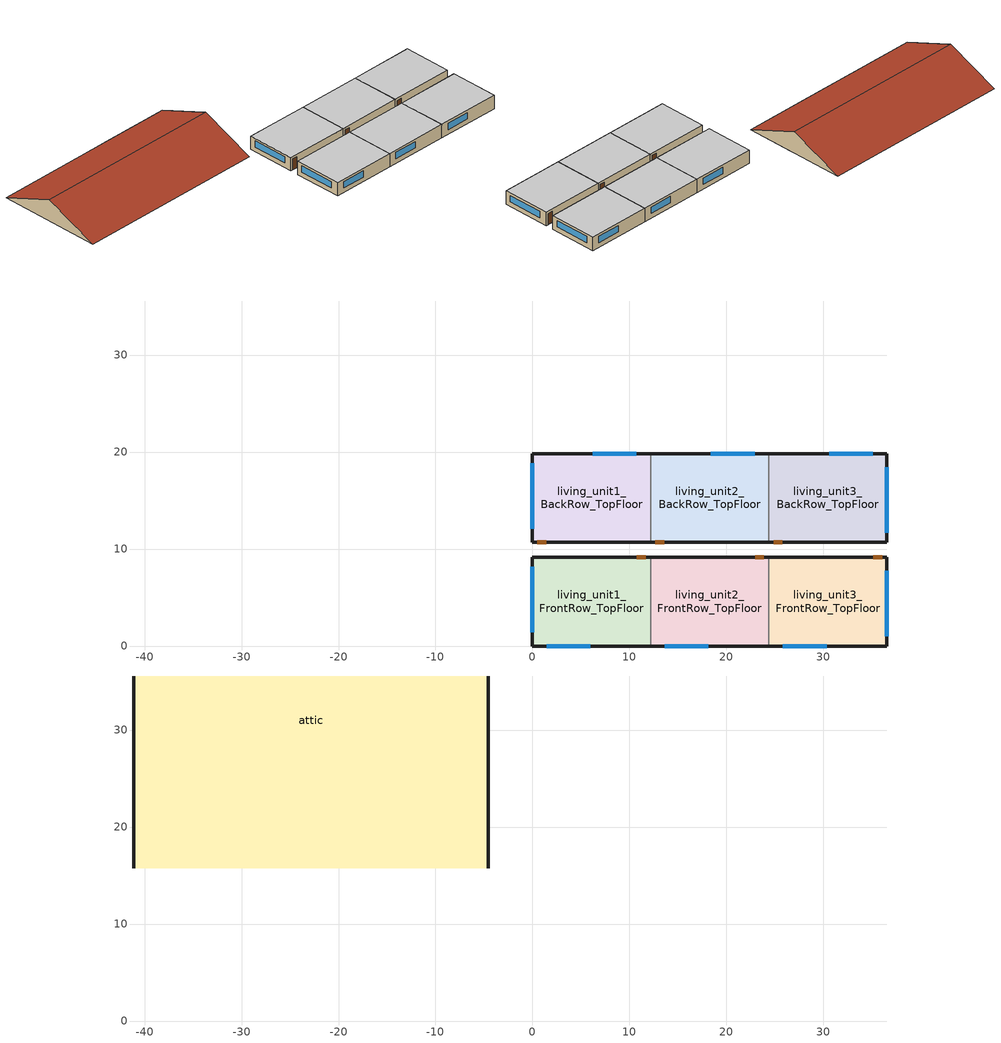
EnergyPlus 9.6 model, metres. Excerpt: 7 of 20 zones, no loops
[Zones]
living_unit3_BackRow_TopFloor
 floor to living_unit3_BackRow_MiddleFloor (ceiling-floor-layer): 36.54,10.68 24.36,10.68 24.36,19.84 36.54,19.84 z5.33
 wall outside (Exterior Wall): 24.36,10.68 36.54,10.68 36.54,19.84 24.36,19.84 z5.33:7.92
 wall to living_unit2_BackRow_TopFloor (interiorwall): 24.36,19.84 24.36,10.68 z5.33:7.92
 window (Exterior Window): 36.54,11.68 36.54,18.43 / 35.08,19.84 30.58,19.84 z6.25:7.47
 door (Exterior Door): 24.86,10.68 25.77,10.68 z5.33:7.47
living_unit3_FrontRow_TopFloor
 floor to living_unit3_FrontRow_MiddleFloor (ceiling-floor-layer): 36.54,0 24.36,0 24.36,9.16 36.54,9.16 z5.33
 wall outside (Exterior Wall): 24.36,0 36.54,0 36.54,9.16 24.36,9.16 z5.33:7.92
 wall to living_unit2_FrontRow_TopFloor (interiorwall): 24.36,9.16 24.36,0 z5.33:7.92
 window (Exterior Window): 36.54,1 36.54,7.75 / 25.82,0 30.32,0 z6.25:7.47
 door (Exterior Door): 36.04,9.16 35.12,9.16 z5.33:7.47
living_unit1_FrontRow_TopFloor
 floor to living_unit1_FrontRow_MiddleFloor (ceiling-floor-layer): 12.18,0 0,0 0,9.16 12.18,9.16 z5.33
 wall outside (Exterior Wall): 12.18,9.16 0,9.16 0,0 12.18,0 z5.33:7.92
 wall to living_unit2_FrontRow_TopFloor (interiorwall): 12.18,0 12.18,9.16 z5.33:7.92
 window (Exterior Window): 1.46,0 5.96,0 / 0,8.16 0,1.41 z6.25:7.47
 door (Exterior Door): 11.68,9.16 10.76,9.16 z5.33:7.47
living_unit2_BackRow_TopFloor
 floor to living_unit2_BackRow_MiddleFloor (ceiling-floor-layer): 24.36,10.68 12.18,10.68 12.18,19.84 24.36,19.84 z5.33
 wall outside (Exterior Wall): 12.18,10.68 24.36,10.68 / 24.36,19.84 12.18,19.84 z5.33:7.92
 wall to living_unit1_BackRow_TopFloor (interiorwall): 12.18,19.84 12.18,10.68 z5.33:7.92
 window (Exterior Window): 22.9,19.84 18.4,19.84 z6.25:7.47
 door (Exterior Door): 12.68,10.68 13.59,10.68 z5.33:7.47
living_unit2_FrontRow_TopFloor
 floor to living_unit2_FrontRow_MiddleFloor (ceiling-floor-layer): 24.36,0 12.18,0 12.18,9.16 24.36,9.16 z5.33
 wall outside (Exterior Wall): 12.18,0 24.36,0 / 24.36,9.16 12.18,9.16 z5.33:7.92
 window (Exterior Window): 13.64,0 18.14,0 z6.25:7.47
 door (Exterior Door): 23.86,9.16 22.94,9.16 z5.33:7.47
living_unit1_BackRow_TopFloor
 floor to living_unit1_BackRow_MiddleFloor (ceiling-floor-layer): 12.18,10.68 0,10.68 0,19.84 12.18,19.84 z5.33
 wall outside (Exterior Wall): 12.18,19.84 0,19.84 0,10.68 12.18,10.68 z5.33:7.92
 window (Exterior Window): 10.72,19.84 6.22,19.84 / 0,18.84 0,12.09 z6.25:7.47
 door (Exterior Door): 0.5,10.68 1.41,10.68 z5.33:7.47
attic
 floor to living_unit2_BackRow_TopFloor (attic floor): -28.94,35.57 -16.77,35.57 -16.77,26.41 -28.94,26.41 z7.92
 floor to living_unit3_BackRow_TopFloor (attic floor): -16.77,35.57 -4.59,35.57 -4.59,26.41 -16.77,26.41 z7.92
 floor to living_unit1_BackRow_TopFloor (attic floor): -41.12,35.57 -28.94,35.57 -28.94,26.41 -41.12,26.41 z7.92
 floor to living_unit2_FrontRow_TopFloor (attic floor): -28.94,24.89 -16.77,24.89 -16.77,15.73 -28.94,15.73 z7.92
 floor to living_unit3_FrontRow_TopFloor (attic floor): -16.77,24.89 -4.59,24.89 -4.59,15.73 -16.77,15.73 z7.92
 floor to living_unit1_FrontRow_TopFloor (attic floor): -41.12,24.89 -28.94,24.89 -28.94,15.73 -41.12,15.73 z7.92
 floor to Breezeway (attic floor): -41.12,26.41 -4.59,26.41 -4.59,24.89 -41.12,24.89 z7.92
 wall outside (Gable_end): -4.59,15.73,7.92 -4.59,35.57,7.92 -4.59,25.65,12.05; -41.12,15.73,7.92 -41.12,25.65,12.05 -41.12,35.57,7.92
 roof outside (Exterior Roof): -4.59,35.57,7.92 -41.12,35.57,7.92 -41.12,25.65,12.05 -4.59,25.65,12.05; -41.12,15.73,7.92 -4.59,15.73,7.92 -4.59,25.65,12.05 -41.12,25.65,12.05
[Building]
US+MF+CZ6A+gasfurnace+slab+IECC_2021: North Axis {deg}=0; Terrain=Suburbs; Loads Convergence Tolerance Value {W}=0.04; Temperature Convergence Tolerance Value {deltaC}=0.4; Solar Distribution=FullExterior; Maximum Number of Warmup Days=25; Minimum Number of Warmup Days=6
[Site:WaterMainsTemperature]
Calculation Method=Correlation; Annual Average Outdoor Air Temperature {C}=6.375; Maximum Difference In Monthly Average Outdoor Air Temperatures {deltaC}=33.5
[Site:Location]
Rochester International Arpt_MN_USA Design_Conditions: Latitude {deg}=43.9; Longitude {deg}=-92.5; Time Zone {hr}=-6; Elevation {m}=398
[SizingPeriod:DesignDay] Day of Month=21; Dry-Bulb Temperature Range Modifier Type=DefaultMultipliers; Humidity Condition Type=Wetbulb; Barometric Pressure {Pa}=96634; Rain Indicator=No; Snow Indicator=No; Daylight Saving Time Indicator=No
Name | Month | Day Type | Maximum Dry-Bulb Temperature {C} | Daily Dry-Bulb Temperature Range {deltaC} | Wetbulb or DewPoint at Maximum Dry-Bulb {C} | Wind Speed {m/s} | Wind Direction {deg} | Solar Model Indicator | Sky Clearness | ASHRAE Clear Sky Optical Depth for Beam Irradiance (taub) | ASHRAE Clear Sky Optical Depth for Diffuse Irradiance (taud)
Rochester International Arpt Ann Htg 99.6% Condns DB | 1 | WinterDesignDay | -26.2 | 0 | -26.2 | 5.7 | 310 | ASHRAEClearSky | 0
Rochester International Arpt Ann Clg .4% Condns DB=>MWB | 7 | SummerDesignDay | 31.2 | 10.6 | 23.1 | 6.7 | 200 | ASHRAETau |  | 0.404 | 2.226
[Material]
Name | Roughness | Thickness {m} | Conductivity {W/m-K} | Density {kg/m3} | Specific Heat {J/kg-K} | Solar Absorptance | Thermal Absorptance | Visible Absorptance
sheathing_consol_layer | Rough | 0.031115 | 0.035329 | 20.1 | 1465.415
ceil_consol_layer | Rough | 0.566491 | 0.0617176 | 41.9286 | 776.251
wall_consol_layer | Rough | 0.1397 | 0.057165 | 120.801 | 1036.26
Asphalt_shingle | MediumRough | 0.00633985 | 0.08186 | 1121.29 | 1255.2 | 0.75
cement_stucco | MediumSmooth | 0.01905 | 0.721 | 1865.58 | 878.64
syn_stucco | MediumSmooth | 0.003048 | 8.65E-02 | 400 | 878.64
Drywall_1/2in | MediumSmooth | 0.0127 | 0.16009 | 800.923 | 1087.84
OSB_5/8in | MediumSmooth | 0.015875 | 0.1163 | 544.627 | 1213.36
OSB_7/16in | MediumSmooth | 0.0111125 | 0.1163 | 544.627 | 1213.36
Lumber_2x4 | Rough | 0.0890016 | 0.115458 | 512.64 | 767.58 | 0.7 | 0.9 | 0.7
OSB_1/2in | MediumSmooth | 0.0127 | 0.1163 | 544.627 | 1213.36 | 0.7 | 0.9 | 0.7
door_const | Smooth | 0.0422696 | 0.0720096 | 512.64 | 767.58
[Construction]
Exterior Wall: syn_stucco, sheathing_consol_layer, OSB_7/16in, wall_consol_layer, Drywall_1/2in
ceiling-floor-layer: Lumber_2x4
attic floor: Drywall_1/2in, ceil_consol_layer
interiorwall: Drywall_1/2in, OSB_5/8in, Drywall_1/2in
Exterior Roof: Asphalt_shingle, OSB_1/2in
Exterior Window: Glass
Exterior Door: door_const
Gable_end: cement_stucco, Bldg_paper_felt, OSB_5/8in, Air_4_in_vert, Drywall_1/2in
window_w_blinds: Glass, int_blind
[Material:NoMass]
Bldg_paper_felt: Roughness=Smooth; Thermal Resistance {m2-K/W}=0.0105666
[Material:AirGap]
Air_4_in_vert: Thermal Resistance {m2-K/W}=0.158499
[WindowMaterial:SimpleGlazingSystem]
Glass: U-Factor {W/m2-K}=1.70358; Solar Heat Gain Coefficient=0.3344; Visible Transmittance=0.88
[WindowMaterial:Blind]
int_blind: Slat Orientation=Horizontal; Slat Width {m}=0.025; Slat Separation {m}=0.01875; Slat Thickness {m}=0.001; Slat Angle {deg}=45; Slat Conductivity {W/m-K}=221; Slat Beam Solar Transmittance=0; Front Side Slat Beam Solar Reflectance=0.5; Back Side Slat Beam Solar Reflectance=0.5; Slat Diffuse Solar Transmittance=0; Front Side Slat Diffuse Solar Reflectance=0.5; Back Side Slat Diffuse Solar Reflectance=0.5; Slat Beam Visible Transmittance=0; Front Side Slat Beam Visible Reflectance=0.5; Back Side Slat Beam Visible Reflectance=0.5; Slat Diffuse Visible Transmittance=0; Front Side Slat Diffuse Visible Reflectance=0.5; Back Side Slat Diffuse Visible Reflectance=0.5; Slat Infrared Hemispherical Transmittance=0; Front Side Slat Infrared Hemispherical Emissivity=0.9; Back Side Slat Infrared Hemispherical Emissivity=0.9; Blind to Glass Distance {m}=0.05; Blind Top Opening Multiplier=0.5; Blind Bottom Opening Multiplier=0.5; Blind Left Side Opening Multiplier=0.5; Blind Right Side Opening Multiplier=0.5
[Zone] Multiplier=1
attic; living_unit3_BackRow_TopFloor; living_unit3_FrontRow_TopFloor; living_unit1_FrontRow_TopFloor; living_unit2_BackRow_TopFloor; living_unit2_FrontRow_TopFloor; living_unit1_BackRow_TopFloor
[WindowShadingControl] Shading Type=InteriorBlind; Construction with Shading=window_w_blinds; Shading Control Type=OnIfScheduleAllows; Schedule=shading_2012iecc; Shading Control Is Scheduled=Yes; Glare Control Is Active=No; Multiple Surface Control Type=Sequential
Name | Zone | Fenestration Surface 1 | Fenestration Surface 2 | Fenestration Surface 3
Shades-living_unit1_FrontRow_TopFloor | LIVING_UNIT1_FrontRow_TopFloor | Window_ldf_unit1_FrontRow_TopFloor
Shades-living_unit2_FrontRow_TopFloor | LIVING_UNIT2_FrontRow_TopFloor | Window_ldf_unit2_FrontRow_TopFloor
Shades-living_unit3_FrontRow_TopFloor | LIVING_UNIT3_FrontRow_TopFloor | Window_sdr_unit3_FrontRow_TopFloor | Window_sdl_unit3_FrontRow_TopFloor | Window_ldf_unit3_FrontRow_TopFloor
Shades-living_unit1_BackRow_TopFloor | LIVING_UNIT1_BackRow_TopFloor | Window_ldb_unit1_BackRow_TopFloor
Shades-living_unit2_BackRow_TopFloor | LIVING_UNIT2_BackRow_TopFloor | Window_ldb_unit2_BackRow_TopFloor
Shades-living_unit3_BackRow_TopFloor | LIVING_UNIT3_BackRow_TopFloor | Window_sdr_unit3_BackRow_TopFloor | Window_sdl_unit3_BackRow_TopFloor | Window_ldb_unit3_BackRow_TopFloor
[ElectricEquipment]
Name | Zone or ZoneList or Space or SpaceList | Schedule | Design Level Calculation Method | Design Level {W} | Fraction Latent | Fraction Radiant | Fraction Lost | Watts per Zone Floor Area {W/m2}
dishwasher1_FrontRow_TopFloor | living_unit1_FrontRow_TopFloor | DishWasher | EquipmentLevel | 54.7543 | 0.15 | 0.6 | 0.25
refrigerator1_FrontRow_TopFloor | living_unit1_FrontRow_TopFloor | Refrigerator | EquipmentLevel | 91.0576 | 0 | 1 | 0
clotheswasher1_FrontRow_TopFloor | living_unit1_FrontRow_TopFloor | ClothesWasher | EquipmentLevel | 23.732 | 0 | 0.8 | 0.2
gas_dryer1_FrontRow_TopFloor | living_unit1_FrontRow_TopFloor | ClothesDryer | EquipmentLevel | 16.1776 | 0 | 1 | 0
gas_range1_FrontRow_TopFloor | living_unit1_FrontRow_TopFloor | CookingRange | EquipmentLevel | 0 | 0 | 1 | 0
television1_FrontRow_TopFloor | living_unit1_FrontRow_TopFloor | InteriorLighting | EquipmentLevel | 0 | 0 | 1 | 0
gas_mels1_FrontRow_TopFloor | living_unit1_FrontRow_TopFloor | MiscPlugLoad | EquipmentLevel | 393.691 | 0.06 | 0.69 | 0.25
IECC_Adj1_FrontRow_TopFloor | living_unit1_FrontRow_TopFloor | MiscPlugLoad | Watts/Area |  | 0.062439 | 0.411909 | 0.251045 | 1.46212
dishwasher2_FrontRow_TopFloor | living_unit2_FrontRow_TopFloor | DishWasher | EquipmentLevel | 54.7543 | 0.15 | 0.6 | 0.25
refrigerator2_FrontRow_TopFloor | living_unit2_FrontRow_TopFloor | Refrigerator | EquipmentLevel | 91.0576 | 0 | 1 | 0
clotheswasher2_FrontRow_TopFloor | living_unit2_FrontRow_TopFloor | ClothesWasher | EquipmentLevel | 23.732 | 0 | 0.8 | 0.2
gas_dryer2_FrontRow_TopFloor | living_unit2_FrontRow_TopFloor | ClothesDryer | EquipmentLevel | 16.1776 | 0 | 1 | 0
gas_range2_FrontRow_TopFloor | living_unit2_FrontRow_TopFloor | CookingRange | EquipmentLevel | 0 | 0 | 1 | 0
television2_FrontRow_TopFloor | living_unit2_FrontRow_TopFloor | InteriorLighting | EquipmentLevel | 0 | 0 | 1 | 0
gas_mels2_FrontRow_TopFloor | living_unit2_FrontRow_TopFloor | MiscPlugLoad | EquipmentLevel | 393.691 | 0.06 | 0.69 | 0.25
IECC_Adj2_FrontRow_TopFloor | living_unit2_FrontRow_TopFloor | MiscPlugLoad | Watts/Area |  | 0.062439 | 0.411909 | 0.251045 | 1.46212
dishwasher3_FrontRow_TopFloor | living_unit3_FrontRow_TopFloor | DishWasher | EquipmentLevel | 54.7543 | 0.15 | 0.6 | 0.25
refrigerator3_FrontRow_TopFloor | living_unit3_FrontRow_TopFloor | Refrigerator | EquipmentLevel | 91.0576 | 0 | 1 | 0
clotheswasher3_FrontRow_TopFloor | living_unit3_FrontRow_TopFloor | ClothesWasher | EquipmentLevel | 23.732 | 0 | 0.8 | 0.2
gas_dryer3_FrontRow_TopFloor | living_unit3_FrontRow_TopFloor | ClothesDryer | EquipmentLevel | 16.1776 | 0 | 1 | 0
gas_range3_FrontRow_TopFloor | living_unit3_FrontRow_TopFloor | CookingRange | EquipmentLevel | 0 | 0 | 1 | 0
television3_FrontRow_TopFloor | living_unit3_FrontRow_TopFloor | InteriorLighting | EquipmentLevel | 0 | 0 | 1 | 0
gas_mels3_FrontRow_TopFloor | living_unit3_FrontRow_TopFloor | MiscPlugLoad | EquipmentLevel | 393.691 | 0.06 | 0.69 | 0.25
IECC_Adj3_FrontRow_TopFloor | living_unit3_FrontRow_TopFloor | MiscPlugLoad | Watts/Area |  | 0.062439 | 0.411909 | 0.251045 | 1.46212
dishwasher1_BackRow_TopFloor | living_unit1_BackRow_TopFloor | DishWasher | EquipmentLevel | 54.7543 | 0.15 | 0.6 | 0.25
refrigerator1_BackRow_TopFloor | living_unit1_BackRow_TopFloor | Refrigerator | EquipmentLevel | 91.0576 | 0 | 1 | 0
clotheswasher1_BackRow_TopFloor | living_unit1_BackRow_TopFloor | ClothesWasher | EquipmentLevel | 23.732 | 0 | 0.8 | 0.2
gas_dryer1_BackRow_TopFloor | living_unit1_BackRow_TopFloor | ClothesDryer | EquipmentLevel | 16.1776 | 0 | 1 | 0
gas_range1_BackRow_TopFloor | living_unit1_BackRow_TopFloor | CookingRange | EquipmentLevel | 0 | 0 | 1 | 0
television1_BackRow_TopFloor | living_unit1_BackRow_TopFloor | InteriorLighting | EquipmentLevel | 0 | 0 | 1 | 0
gas_mels1_BackRow_TopFloor | living_unit1_BackRow_TopFloor | MiscPlugLoad | EquipmentLevel | 393.691 | 0.06 | 0.69 | 0.25
IECC_Adj1_BackRow_TopFloor | living_unit1_BackRow_TopFloor | MiscPlugLoad | Watts/Area |  | 0.062439 | 0.411909 | 0.251045 | 1.46212
dishwasher2_BackRow_TopFloor | living_unit2_BackRow_TopFloor | DishWasher | EquipmentLevel | 54.7543 | 0.15 | 0.6 | 0.25
refrigerator2_BackRow_TopFloor | living_unit2_BackRow_TopFloor | Refrigerator | EquipmentLevel | 91.0576 | 0 | 1 | 0
clotheswasher2_BackRow_TopFloor | living_unit2_BackRow_TopFloor | ClothesWasher | EquipmentLevel | 23.732 | 0 | 0.8 | 0.2
gas_dryer2_BackRow_TopFloor | living_unit2_BackRow_TopFloor | ClothesDryer | EquipmentLevel | 16.1776 | 0 | 1 | 0
gas_range2_BackRow_TopFloor | living_unit2_BackRow_TopFloor | CookingRange | EquipmentLevel | 0 | 0 | 1 | 0
television2_BackRow_TopFloor | living_unit2_BackRow_TopFloor | InteriorLighting | EquipmentLevel | 0 | 0 | 1 | 0
gas_mels2_BackRow_TopFloor | living_unit2_BackRow_TopFloor | MiscPlugLoad | EquipmentLevel | 393.691 | 0.06 | 0.69 | 0.25
IECC_Adj2_BackRow_TopFloor | living_unit2_BackRow_TopFloor | MiscPlugLoad | Watts/Area |  | 0.062439 | 0.411909 | 0.251045 | 1.46212
dishwasher3_BackRow_TopFloor | living_unit3_BackRow_TopFloor | DishWasher | EquipmentLevel | 54.7543 | 0.15 | 0.6 | 0.25
refrigerator3_BackRow_TopFloor | living_unit3_BackRow_TopFloor | Refrigerator | EquipmentLevel | 91.0576 | 0 | 1 | 0
clotheswasher3_BackRow_TopFloor | living_unit3_BackRow_TopFloor | ClothesWasher | EquipmentLevel | 23.732 | 0 | 0.8 | 0.2
gas_dryer3_BackRow_TopFloor | living_unit3_BackRow_TopFloor | ClothesDryer | EquipmentLevel | 16.1776 | 0 | 1 | 0
gas_range3_BackRow_TopFloor | living_unit3_BackRow_TopFloor | CookingRange | EquipmentLevel | 0 | 0 | 1 | 0
television3_BackRow_TopFloor | living_unit3_BackRow_TopFloor | InteriorLighting | EquipmentLevel | 0 | 0 | 1 | 0
gas_mels3_BackRow_TopFloor | living_unit3_BackRow_TopFloor | MiscPlugLoad | EquipmentLevel | 393.691 | 0.06 | 0.69 | 0.25
IECC_Adj3_BackRow_TopFloor | living_unit3_BackRow_TopFloor | MiscPlugLoad | Watts/Area |  | 0.062439 | 0.411909 | 0.251045 | 1.46212
[GasEquipment] Design Level Calculation Method=EquipmentLevel
Name | Zone or ZoneList or Space or SpaceList | Schedule | Design Level {W} | Fraction Latent | Fraction Radiant | Fraction Lost
gas_dryer1_FrontRow_TopFloor | living_unit1_FrontRow_TopFloor | ClothesDryer | 329.788 | 0.05 | 0.1 | 0.85
gas_range1_FrontRow_TopFloor | living_unit1_FrontRow_TopFloor | CookingRange | 450.784 | 0.06 | 0.69 | 0.25
gas_mels1_FrontRow_TopFloor | living_unit1_FrontRow_TopFloor | MiscPlugLoad | 47.4607 | 0.06 | 0.69 | 0.25
gas_dryer2_FrontRow_TopFloor | living_unit2_FrontRow_TopFloor | ClothesDryer | 329.788 | 0.05 | 0.1 | 0.85
gas_range2_FrontRow_TopFloor | living_unit2_FrontRow_TopFloor | CookingRange | 450.784 | 0.06 | 0.69 | 0.25
gas_mels2_FrontRow_TopFloor | living_unit2_FrontRow_TopFloor | MiscPlugLoad | 47.4607 | 0.06 | 0.69 | 0.25
gas_dryer3_FrontRow_TopFloor | living_unit3_FrontRow_TopFloor | ClothesDryer | 329.788 | 0.05 | 0.1 | 0.85
gas_range3_FrontRow_TopFloor | living_unit3_FrontRow_TopFloor | CookingRange | 450.784 | 0.06 | 0.69 | 0.25
gas_mels3_FrontRow_TopFloor | living_unit3_FrontRow_TopFloor | MiscPlugLoad | 47.4607 | 0.06 | 0.69 | 0.25
gas_dryer1_BackRow_TopFloor | living_unit1_BackRow_TopFloor | ClothesDryer | 329.788 | 0.05 | 0.1 | 0.85
gas_range1_BackRow_TopFloor | living_unit1_BackRow_TopFloor | CookingRange | 450.784 | 0.06 | 0.69 | 0.25
gas_mels1_BackRow_TopFloor | living_unit1_BackRow_TopFloor | MiscPlugLoad | 47.4607 | 0.06 | 0.69 | 0.25
gas_dryer2_BackRow_TopFloor | living_unit2_BackRow_TopFloor | ClothesDryer | 329.788 | 0.05 | 0.1 | 0.85
gas_range2_BackRow_TopFloor | living_unit2_BackRow_TopFloor | CookingRange | 450.784 | 0.06 | 0.69 | 0.25
gas_mels2_BackRow_TopFloor | living_unit2_BackRow_TopFloor | MiscPlugLoad | 47.4607 | 0.06 | 0.69 | 0.25
gas_dryer3_BackRow_TopFloor | living_unit3_BackRow_TopFloor | ClothesDryer | 329.788 | 0.05 | 0.1 | 0.85
gas_range3_BackRow_TopFloor | living_unit3_BackRow_TopFloor | CookingRange | 450.784 | 0.06 | 0.69 | 0.25
gas_mels3_BackRow_TopFloor | living_unit3_BackRow_TopFloor | MiscPlugLoad | 47.4607 | 0.06 | 0.69 | 0.25
[ZoneInfiltration:EffectiveLeakageArea] Schedule=always_avail
Name | Zone | Effective Air Leakage Area {cm2} | Stack Coefficient | Wind Coefficient
Living_ShermanGrimsrud_unit1_FrontRow_TopFloor | living_unit1_FrontRow_TopFloor | 107.349 | 0.00029 | 0.000231
Living_ShermanGrimsrud_unit2_FrontRow_TopFloor | living_unit2_FrontRow_TopFloor | 94.527 | 0.00029 | 0.000231
Living_ShermanGrimsrud_unit3_FrontRow_TopFloor | living_unit3_FrontRow_TopFloor | 107.349 | 0.00029 | 0.000231
Living_ShermanGrimsrud_unit1_BackRow_TopFloor | living_unit1_BackRow_TopFloor | 107.349 | 0.00029 | 0.000231
Living_ShermanGrimsrud_unit2_BackRow_TopFloor | living_unit2_BackRow_TopFloor | 94.527 | 0.00029 | 0.000231
Living_ShermanGrimsrud_unit3_BackRow_TopFloor | living_unit3_BackRow_TopFloor | 107.349 | 0.00029 | 0.000231
AtticVent | attic | 33300 | 0.000435 | 0.000271
[ZoneVentilation:DesignFlowRate] Schedule=always_avail; Design Flow Rate Calculation Method=Flow/Zone; Design Flow Rate {m3/s}=0; Ventilation Type=Exhaust; Fan Pressure Rise {Pa}=0; Fan Total Efficiency=0.6; Constant Term Coefficient=1; Temperature Term Coefficient=0; Velocity Term Coefficient=0; Velocity Squared Term Coefficient=0; Minimum Indoor Temperature {C}=-100; Maximum Indoor Temperature {C}=100; Delta Temperature {deltaC}=-100; Minimum Outdoor Temperature {C}=-100; Maximum Outdoor Temperature {C}=100; Maximum Wind Speed {m/s}=40
Name | Zone or ZoneList
Ventilation_unit1_FrontRow_TopFloor | living_unit1_FrontRow_TopFloor
Ventilation_unit2_FrontRow_TopFloor | living_unit2_FrontRow_TopFloor
Ventilation_unit3_FrontRow_TopFloor | living_unit3_FrontRow_TopFloor
Ventilation_unit1_BackRow_TopFloor | living_unit1_BackRow_TopFloor
Ventilation_unit2_BackRow_TopFloor | living_unit2_BackRow_TopFloor
Ventilation_unit3_BackRow_TopFloor | living_unit3_BackRow_TopFloor
[People] Number of People Schedule=Occupancy; Number of People Calculation Method=People; Number of People=2; Fraction Radiant=0; Sensible Heat Fraction=autocalculate; Activity Level Schedule=activity_sch; Enable ASHRAE 55 Comfort Warnings=No; Mean Radiant Temperature Calculation Type=ZoneAveraged
Name | Zone or ZoneList or Space or SpaceList
people_unit1_FrontRow_TopFloor | living_unit1_FrontRow_TopFloor
people_unit2_FrontRow_TopFloor | living_unit2_FrontRow_TopFloor
people_unit3_FrontRow_TopFloor | living_unit3_FrontRow_TopFloor
people_unit1_BackRow_TopFloor | living_unit1_BackRow_TopFloor
people_unit2_BackRow_TopFloor | living_unit2_BackRow_TopFloor
people_unit3_BackRow_TopFloor | living_unit3_BackRow_TopFloor
[Lights] Schedule=InteriorLightingHE; Design Level Calculation Method=Watts/Area; Return Air Fraction=0; Fraction Radiant=0.6; Fraction Visible=0.2; Fraction Replaceable=0
Name | Zone or ZoneList or Space or SpaceList | Watts per Zone Floor Area {W/m2}
Living Hardwired Lighting1_FrontRow_TopFloor | living_unit1_FrontRow_TopFloor | 1.26452
Living Plug-in Lighting1_FrontRow_TopFloor | living_unit1_FrontRow_TopFloor | 0.575035
Living Hardwired Lighting2_FrontRow_TopFloor | living_unit2_FrontRow_TopFloor | 1.26452
Living Plug-in Lighting2_FrontRow_TopFloor | living_unit2_FrontRow_TopFloor | 0.575035
Living Hardwired Lighting3_FrontRow_TopFloor | living_unit3_FrontRow_TopFloor | 1.26452
Living Plug-in Lighting3_FrontRow_TopFloor | living_unit3_FrontRow_TopFloor | 0.575035
Living Hardwired Lighting1_BackRow_TopFloor | living_unit1_BackRow_TopFloor | 1.26452
Living Plug-in Lighting1_BackRow_TopFloor | living_unit1_BackRow_TopFloor | 0.575035
Living Hardwired Lighting2_BackRow_TopFloor | living_unit2_BackRow_TopFloor | 1.26452
Living Plug-in Lighting2_BackRow_TopFloor | living_unit2_BackRow_TopFloor | 0.575035
Living Hardwired Lighting3_BackRow_TopFloor | living_unit3_BackRow_TopFloor | 1.26452
Living Plug-in Lighting3_BackRow_TopFloor | living_unit3_BackRow_TopFloor | 0.575035
[Exterior:Lights]
Name | Schedule | Design Level {W}
Exterior-Lights_unit1_FrontRow_BottomFloor; Exterior-Lights_unit2_FrontRow_BottomFloor; Exterior-Lights_unit3_FrontRow_BottomFloor; Exterior-Lights_unit1_BackRow_BottomFloor; Exterior-Lights_unit2_BackRow_BottomFloor; Exterior-Lights_unit3_BackRow_BottomFloor; Exterior-Lights_unit1_FrontRow_MiddleFloor; Exterior-Lights_unit2_FrontRow_MiddleFloor; Exterior-Lights_unit3_FrontRow_MiddleFloor; Exterior-Lights_unit1_BackRow_MiddleFloor; Exterior-Lights_unit2_BackRow_MiddleFloor; Exterior-Lights_unit3_BackRow_MiddleFloor; Exterior-Lights_unit1_FrontRow_TopFloor; Exterior-Lights_unit2_FrontRow_TopFloor; Exterior-Lights_unit3_FrontRow_TopFloor; Exterior-Lights_unit1_BackRow_TopFloor; Exterior-Lights_unit2_BackRow_TopFloor; Exterior-Lights_unit3_BackRow_TopFloor | ExteriorLighting | 69.8719
Garage-Lights_unit1_FrontRow_BottomFloor; Garage-Lights_unit2_FrontRow_BottomFloor; Garage-Lights_unit3_FrontRow_BottomFloor; Garage-Lights_unit1_BackRow_BottomFloor; Garage-Lights_unit2_BackRow_BottomFloor; Garage-Lights_unit3_BackRow_BottomFloor; Garage-Lights_unit1_FrontRow_MiddleFloor; Garage-Lights_unit2_FrontRow_MiddleFloor; Garage-Lights_unit3_FrontRow_MiddleFloor; Garage-Lights_unit1_BackRow_MiddleFloor; Garage-Lights_unit2_BackRow_MiddleFloor; Garage-Lights_unit3_BackRow_MiddleFloor; Garage-Lights_unit1_FrontRow_TopFloor; Garage-Lights_unit2_FrontRow_TopFloor; Garage-Lights_unit3_FrontRow_TopFloor; Garage-Lights_unit1_BackRow_TopFloor; Garage-Lights_unit2_BackRow_TopFloor; Garage-Lights_unit3_BackRow_TopFloor | InteriorLightingHE | 0
[SurfaceProperty:OtherSideCoefficients] Combined Convective Radiative Film Coefficient=0; Constant Temperature=1; Constant Temperature Coefficient=1; External Dry-Bulb Temperature Coefficient=0; Ground Temperature Coefficient=0; Wind Speed Coefficient=0; Zone Air Temperature Coefficient=0; Sinusoidal Variation of Constant Temperature Coefficient=No; Period of Sinusoidal Variation=24
Name | Constant Temperature Schedule
surfPropOthSdCoefSlabAverage | scheduleOSCSlabAverageSurfaceTemp
surfPropOthSdCoefSlabPerimeter | scheduleOSCSlabPerimeterTemp
surfPropOthSdCoefSlabCore | scheduleOSCSlabCoreTemp
[Schedule:Compact]
activity_sch: Through: 12/31, For: AllDays, Until: 24:00, 117.28
shading_2012iecc: Through: 12/31, For: AllDays, Until 24:00, 0
always_avail: Through: 12/31, For: AllDays, Until: 24:00, 1
scheduleOSCSlabAverageSurfaceTemp: Temperature, Through:   1/31, For:AllDays, Until:24:00, 19.865, Through:   2/28, For:AllDays, Until:24:00, 19.625, Through:   3/31, For:AllDays, Until:24:00, 19.795, Through:   4/30, For:AllDays, Until:24:00, 20.102, Through:   5/31, For:AllDays, Until:24:00, 20.457, Through:   6/30, For:AllDays, Until:24:00, 22.041, Through:   7/31, For:AllDays, Until:24:00, 22.575, Through:   8/31, For:AllDays, Until:24:00, 22.764, Through:   9/30, For:AllDays, Until:24:00, 22.787, Through:  10/31, For:AllDays, Until:24:00, 21.269, Through:  11/30, For:AllDays, Until:24:00, 20.788, Through:  12/31, For:AllDays, Until:24:00, 20.23
scheduleOSCSlabPerimeterTemp: Temperature, Through:   1/31, For:AllDays, Until:24:00, 18.973, Through:   2/28, For:AllDays, Until:24:00, 18.677, Through:   3/31, For:AllDays, Until:24:00, 19.018, Through:   4/30, For:AllDays, Until:24:00, 19.537, Through:   5/31, For:AllDays, Until:24:00, 20.088, Through:   6/30, For:AllDays, Until:24:00, 21.827, Through:   7/31, For:AllDays, Until:24:00, 22.489, Through:   8/31, For:AllDays, Until:24:00, 22.692, Through:   9/30, For:AllDays, Until:24:00, 22.656, Through:  10/31, For:AllDays, Until:24:00, 20.946, Through:  11/30, For:AllDays, Until:24:00, 20.297, Through:  12/31, For:AllDays, Until:24:00, 19.469
scheduleOSCSlabCoreTemp: Temperature, Through:   1/31, For:AllDays, Until:24:00, 21.313, Through:   2/28, For:AllDays, Until:24:00, 21.164, Through:   3/31, For:AllDays, Until:24:00, 21.057, Through:   4/30, For:AllDays, Until:24:00, 21.02, Through:   5/31, For:AllDays, Until:24:00, 21.055, Through:   6/30, For:AllDays, Until:24:00, 22.388, Through:   7/31, For:AllDays, Until:24:00, 22.715, Through:   8/31, For:AllDays, Until:24:00, 22.881, Through:   9/30, For:AllDays, Until:24:00, 22.999, Through:  10/31, For:AllDays, Until:24:00, 21.794, Through:  11/30, For:AllDays, Until:24:00, 21.585, Through:  12/31, For:AllDays, Until:24:00, 21.466
[Schedule:Day:Hourly]
OccupancyDay: 1, 1, 1, 1, 1, 1, 1, 0.8831, 0.40861, 0.24189, 0.24189, 0.24189, 0.24189, 0.24189, 0.24189, 0.24189, 0.29498, 0.5531, 0.89693, 0.89693, 0.89693, 1, 1, 1
LightingDay: 0.0625, 0.0625, 0.0625, 0.0625, 0.1875, 0.390625, 0.4375, 0.390625, 0.171875, 0.117188, 0.117188, 0.117188, 0.117188, 0.117188, 0.117188, 0.203125, 0.4375, 0.609375, 0.820312, 0.984375, 1, 0.6875, 0.382812, 0.15625
ExteriorLightingDay: 1, 1, 1, 1, 1, 1, 0, 0, 0, 0, 0, 0, 0, 0, 0, 0, 0, 0, 1, 1, 1, 1, 1, 1
LightingDay_EELighting: 0.06875, 0.06875, 0.06875, 0.06875, 0.20625, 0.429688, 0.48125, 0.429688, 0.189062, 0.128906, 0.128906, 0.128906, 0.128906, 0.128906, 0.128906, 0.223438, 0.48125, 0.670312, 0.902344, 1, 1, 0.75625, 0.421094, 0.171875
RefrigeratorDay: 0.8, 0.782696, 0.765594, 0.742857, 0.731388, 0.731388, 0.75996, 0.8, 0.817103, 0.828571, 0.8, 0.8, 0.839839, 0.839839, 0.828571, 0.839839, 0.885714, 0.971429, 1, 0.971429, 0.942857, 0.925553, 0.885714, 0.828571
MiscPlugLoadDay: 0.60749, 0.559339, 0.552853, 0.545071, 0.524481, 0.585279, 0.676232, 0.718547, 0.60749, 0.517023, 0.529183, 0.529345, 0.520428, 0.538424, 0.568742, 0.600357, 0.710117, 0.862678, 0.936608, 0.966764, 1, 0.976654, 0.845169, 0.734436
CookingRangeDay: 0.0471585, 0.0471585, 0.0235459, 0.0235459, 0.0471585, 0.0707044, 0.165088, 0.283018, 0.306564, 0.320771, 0.283018, 0.330176, 0.377335, 0.306564, 0.292423, 0.377335, 0.613194, 1, 0.778348, 0.400947, 0.235859, 0.165088, 0.103722, 0.0707044
DishwasherWeekday: 0.115342, 0.0512463, 0.0383972, 0.0256232, 0.0256232, 0.0768695, 0.153814, 0.230759, 0.435969, 0.487216, 0.42312, 0.359025, 0.307703, 0.346176, 0.28208, 0.269231, 0.28208, 0.371799, 0.653954, 0.833467, 0.679577, 0.500065, 0.333327, 0.230759
DishwasherWeekend: 0.123581, 0.0549068, 0.0411398, 0.0274534, 0.0274534, 0.0823602, 0.164801, 0.247242, 0.46711, 0.522017, 0.453343, 0.384669, 0.329682, 0.370903, 0.302229, 0.288462, 0.302229, 0.398356, 0.700665, 0.893, 0.728119, 0.535784, 0.357136, 0.247242
DishwasherVacation; ClothesWasherVacation; ClothesDryerVacation: 0, 0, 0, 0, 0, 0, 0, 0, 0, 0, 0, 0, 0, 0, 0, 0, 0, 0, 0, 0, 0, 0, 0, 0
ClothesWasherWeekday: 0.0792923, 0.0634168, 0.031666, 0.031666, 0.0634168, 0.0951677, 0.190335, 0.412507, 0.618802, 0.72993, 0.714055, 0.634678, 0.571176, 0.507759, 0.444257, 0.412507, 0.428382, 0.412507, 0.412507, 0.412507, 0.412507, 0.396631, 0.269713, 0.142794
ClothesWasherWeekend: 0.0970065, 0.0775844, 0.0387403, 0.0387403, 0.0775844, 0.116429, 0.232857, 0.504662, 0.757045, 0.893, 0.873578, 0.776468, 0.698779, 0.621195, 0.543507, 0.504662, 0.524084, 0.504662, 0.504662, 0.504662, 0.504662, 0.48524, 0.329968, 0.174695
ClothesDryerWeekday: 0.0996819, 0.0598091, 0.0398727, 0.0199364, 0.0398727, 0.0598091, 0.159491, 0.318982, 0.486427, 0.685791, 0.785473, 0.817391, 0.7456, 0.677837, 0.610073, 0.578155, 0.558218, 0.546236, 0.518346, 0.510391, 0.5263, 0.546236, 0.4386, 0.239236
ClothesDryerWeekend: 0.121951, 0.0731707, 0.0487805, 0.0243902, 0.0487805, 0.0731707, 0.195122, 0.390244, 0.595097, 0.839, 0.960951, 1, 0.91217, 0.829268, 0.746366, 0.707317, 0.682927, 0.668268, 0.634146, 0.624415, 0.643878, 0.668268, 0.536585, 0.292683
[Schedule:Week:Compact]
RefrigeratorWeek: For: AllDays, RefrigeratorDay
MiscPlugLoadWeek: For: AllDays, MiscPlugLoadDay
CookingRangeWeek: For: AllDays, CookingRangeDay
DishwasherWeek: For: Weekdays, DishwasherWeekday, For: CustomDay1, DishwasherVacation, For: AllOtherDays, DishwasherWeekend
ClothesWasherWeek: For: Weekdays, ClothesWasherWeekday, For: CustomDay1, ClothesWasherVacation, For: AllOtherDays, ClothesWasherWeekend
ClothesDryerWeek: For: Weekdays, ClothesDryerWeekday, For: CustomDay1, ClothesDryerVacation, For: AllOtherDays, ClothesDryerWeekend
OccupancyWeek: AllDays, OccupancyDay
LightingProfileWeek: For: AllDays, LightingDay
LightingProfileWeek_EELighting: For: AllDays, LightingDay_EELighting
ExteriorLightingProfileWeek: For: AllDays, ExteriorLightingDay
[Schedule:Year]
Occupancy: OccupancyWeek, 1, 1, 12, 31
InteriorLighting: LightingProfileWeek, 1, 1, 12, 31
InteriorLightingHE: LightingProfileWeek_EELighting, 1, 1, 12, 31
ExteriorLighting: ExteriorLightingProfileWeek, 1, 1, 12, 31
Refrigerator: RefrigeratorWeek, 1, 1, 12, 31
MiscPlugLoad: MiscPlugLoadWeek, 1, 1, 12, 31
CookingRange: CookingRangeWeek, 1, 1, 12, 31
Dishwasher: DishwasherWeek, 1, 1, 12, 31
ClothesWasher: ClothesWasherWeek, 1, 1, 12, 31
ClothesDryer: ClothesDryerWeek, 1, 1, 12, 31
